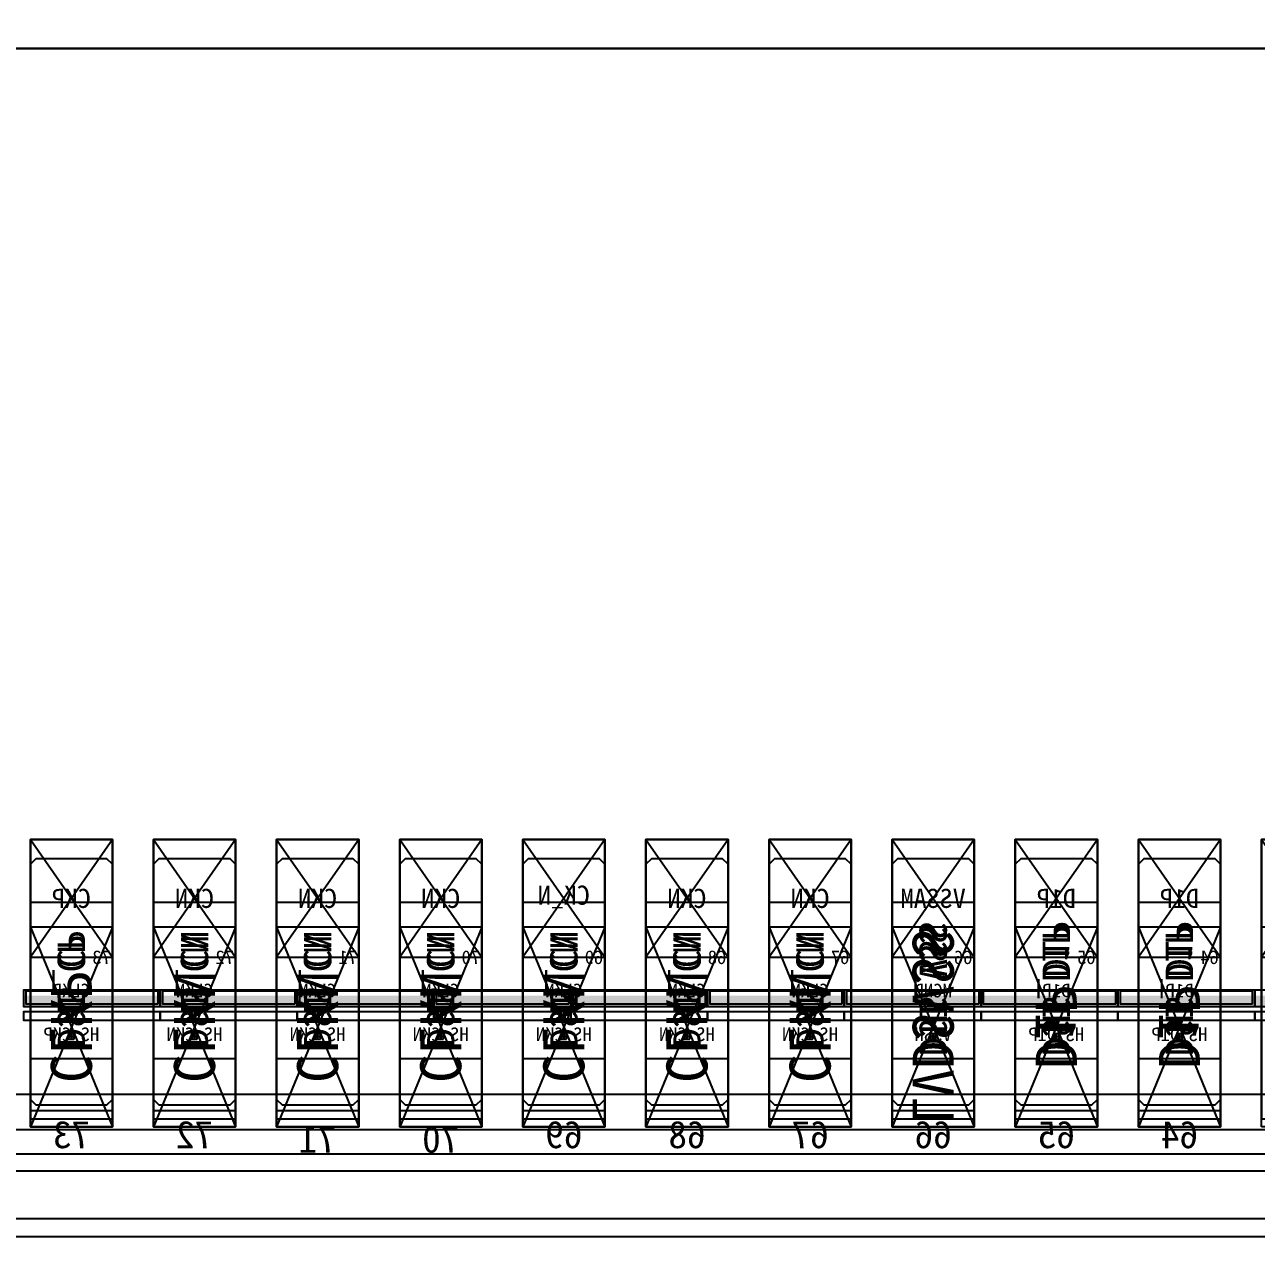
# Model space of a CAD drawing. Header units: millimetres. Extents: x 427 to 2444, y 137 to 817.
# Drawn here: x 1146.0472 to 1146.4974, y 300.7749 to 301.2176 of the extents above; entities that cross this region are included whole.
import ezdxf
from ezdxf.enums import TextEntityAlignment as Align

# ---------------------------------------------------------------- set-up
doc = ezdxf.new("R2010")
doc.units = ezdxf.units.MM
for name, color, linetype in [('L0', 211, 'Continuous'), ('L102', 91, 'Continuous'), ('L114', 213, 'Continuous'), ('L240', 60, 'Continuous'), ('L241', 200, 'Continuous'), ('L242', 51, 'Continuous'), ('L245', 53, 'Continuous'), ('L246', 93, 'Continuous'), ('L59', 140, 'Continuous'), ('L63', 4, 'Continuous'), ('L98', 150, 'Continuous')]:
    doc.layers.add(name, color=color, linetype=linetype)
doc.styles.add('txt', font='simhei.ttf')

# ---------------------------------------------------------------- blocks, each defined once
blk = doc.blocks.new('HX8394_F_PAD')
at = {"layer": 'L0'}
blk.add_lwpolyline([(-13.86, -0.4025), (-13.86, 0.4025), (13.86, 0.4025), (13.86, -0.4025), (-13.86, -0.4025)], close=True, dxfattribs=at)
at = {"layer": 'L241'}
blk.add_lwpolyline([(-13.9, -0.435), (-13.9, 0.435), (13.9, 0.435), (13.9, -0.435), (-13.9, -0.435)], close=True, dxfattribs=at)
at = {"layer": 'L242'}
for points in [[(-10.8355, -0.3935), (-10.8375, -0.3915), (-10.8375, -0.3055), (-10.8355, -0.3035), (-10.8095, -0.3035), (-10.8075, -0.3055), (-10.8075, -0.3915), (-10.8095, -0.3935), (-10.8355, -0.3935)], [(-10.7905, -0.3935), (-10.7925, -0.3915), (-10.7925, -0.3055), (-10.7905, -0.3035), (-10.7645, -0.3035), (-10.7625, -0.3055), (-10.7625, -0.3915), (-10.7645, -0.3935), (-10.7905, -0.3935)], [(-10.7455, -0.3935), (-10.7475, -0.3915), (-10.7475, -0.3055), (-10.7455, -0.3035), (-10.7195, -0.3035), (-10.7175, -0.3055), (-10.7175, -0.3915), (-10.7195, -0.3935), (-10.7455, -0.3935)], [(-10.7005, -0.3935), (-10.7025, -0.3915), (-10.7025, -0.3055), (-10.7005, -0.3035), (-10.6745, -0.3035), (-10.6725, -0.3055), (-10.6725, -0.3915), (-10.6745, -0.3935), (-10.7005, -0.3935)], [(-10.6555, -0.3935), (-10.6575, -0.3915), (-10.6575, -0.3055), (-10.6555, -0.3035), (-10.6295, -0.3035), (-10.6275, -0.3055), (-10.6275, -0.3915), (-10.6295, -0.3935), (-10.6555, -0.3935)], [(-10.6105, -0.3935), (-10.6125, -0.3915), (-10.6125, -0.3055), (-10.6105, -0.3035), (-10.5845, -0.3035), (-10.5825, -0.3055), (-10.5825, -0.3915), (-10.5845, -0.3935), (-10.6105, -0.3935)], [(-10.5655, -0.3935), (-10.5675, -0.3915), (-10.5675, -0.3055), (-10.5655, -0.3035), (-10.5395, -0.3035), (-10.5375, -0.3055), (-10.5375, -0.3915), (-10.5395, -0.3935), (-10.5655, -0.3935)], [(-10.5205, -0.3935), (-10.5225, -0.3915), (-10.5225, -0.3055), (-10.5205, -0.3035), (-10.4945, -0.3035), (-10.4925, -0.3055), (-10.4925, -0.3915), (-10.4945, -0.3935), (-10.5205, -0.3935)], [(-10.4755, -0.3935), (-10.4775, -0.3915), (-10.4775, -0.3055), (-10.4755, -0.3035), (-10.4495, -0.3035), (-10.4475, -0.3055), (-10.4475, -0.3915), (-10.4495, -0.3935), (-10.4755, -0.3935)], [(-10.4305, -0.3935), (-10.4325, -0.3915), (-10.4325, -0.3055), (-10.4305, -0.3035), (-10.4045, -0.3035), (-10.4025, -0.3055), (-10.4025, -0.3915), (-10.4045, -0.3935), (-10.4305, -0.3935)]]:
    blk.add_lwpolyline(points, close=True, dxfattribs=at)
at = {"layer": 'L240', "style": 'txt'}
for s, p in [('HS_D1P', (-10.8225, -0.346834)), ('HS_D1P', (-10.7775, -0.346834)), ('HS_VSS', (-10.7325, -0.346834)), ('HS_CN', (-10.6875, -0.346834)), ('HS_CN', (-10.6425, -0.346834)), ('HS_CN', (-10.5975, -0.346834)), ('HS_CN', (-10.5525, -0.346834)), ('HS_CN', (-10.5075, -0.346834)), ('HS_CN', (-10.4625, -0.346834)), ('HS_CP', (-10.4175, -0.346834))]:
    blk.add_text(s, height=0.01, rotation=90, dxfattribs=at).set_placement(p, align=Align.MIDDLE_CENTER)
blk = doc.blocks.new('NTBUMP_73X30')
at = {"color": 5, "linetype": 'Continuous'}
blk.add_lwpolyline([(-0.015, 0.04), (0.015, -0.033), (0.015, 0.04), (-0.015, -0.033)], dxfattribs=at)
at = {"layer": 'L242', "color": 5}
blk.add_lwpolyline([(-0.015, -0.033), (-0.015, 0.04), (0.015, 0.04), (0.015, -0.033), (-0.015, -0.033)], close=True, dxfattribs=at)
blk = doc.blocks.new('ILI9881C_AA_NTBUMP_PM_875UM')
at = {"layer": 'L241'}
blk.add_lwpolyline([(-13.92, -0.4375), (-13.92, 0.4375), (13.92, 0.4375), (13.92, -0.4375), (-13.92, -0.4375)], close=True, dxfattribs=at)
for p in [(-10.8225, -0.3645), (-10.7775, -0.3645), (-10.7325, -0.3645), (-10.6875, -0.3645), (-10.6425, -0.3645), (-10.5975, -0.3645), (-10.5525, -0.3645), (-10.5075, -0.3645), (-10.4625, -0.3645), (-10.4175, -0.3645)]:
    blk.add_blockref('NTBUMP_73X30', p)
at = {"layer": 'L246', "style": 'txt'}
for s, p in [('LVDSVSS', (-10.7325, -0.361)), ('CLKN', (-10.6875, -0.361)), ('CLKN', (-10.6425, -0.361)), ('CLKN', (-10.5975, -0.361)), ('CLKN', (-10.5525, -0.361)), ('CLKN', (-10.5075, -0.361)), ('CLKN', (-10.4625, -0.361)), ('CLKP', (-10.4175, -0.361)), ('D1P', (-10.8225, -0.361)), ('D1P', (-10.7775, -0.361))]:
    blk.add_text(s, height=0.015, rotation=90, dxfattribs=at).set_placement(p, align=Align.MIDDLE_CENTER)
for s, p in [('64', (-10.8225, -0.400279)), ('65', (-10.7775, -0.400279)), ('66', (-10.7325, -0.400279)), ('67', (-10.6875, -0.400279)), ('68', (-10.6425, -0.400279)), ('69', (-10.5975, -0.400279)), ('72', (-10.4625, -0.400279)), ('73', (-10.4175, -0.400279)), ('70', (-10.5525, -0.401945)), ('71', (-10.5075, -0.401945))]:
    blk.add_text(s, height=0.01, dxfattribs=at).set_placement(p, align=Align.MIDDLE_CENTER)
blk = doc.blocks.new('INPUT_BUMP')
at = {"layer": 'L102'}
for points in [[(0.014, 0.04), (0.014, 0.041), (0.015, 0.041), (0.015, 0.04), (0.014, 0.04)], [(0.015, 0.04), (0.015, 0.041), (0.016, 0.041), (0.016, 0.04), (0.015, 0.04)], [(0.014, 0.039), (0.014, 0.04), (0.015, 0.04), (0.015, 0.039), (0.014, 0.039)], [(0.015, 0.039), (0.015, 0.04), (0.016, 0.04), (0.016, 0.039), (0.015, 0.039)]]:
    blk.add_lwpolyline(points, close=True, dxfattribs=at)
at = {"layer": 'L242'}
blk.add_lwpolyline([(0, 0.01), (0, 0.08), (0.03, 0.08), (0.03, 0.01), (0, 0.01)], close=True, dxfattribs=at)
blk = doc.blocks.new('JD9365Z_PAD_20170829_Y880')
at = {"layer": 'L241'}
blk.add_lwpolyline([(-13.95, -0.41), (-13.95, 0.41), (13.95, 0.41), (13.95, -0.41), (-13.95, -0.41)], close=True, dxfattribs=at)
at = {"row_count": 1, "column_count": 554, "row_spacing": 0.08, "column_spacing": 0.045}
blk.add_blockref('INPUT_BUMP', (-12.4575, -0.401), dxfattribs=at)
at = {"layer": 'L240', "style": 'txt'}
for s, p in [('HS_D1P', (-10.8225, -0.360167)), ('HS_D1P', (-10.7775, -0.360167)), ('VSSH', (-10.7325, -0.360167)), ('HS_CKN', (-10.6875, -0.360167)), ('HS_CKN', (-10.6425, -0.360167)), ('HS_CKN', (-10.5975, -0.360167)), ('HS_CKN', (-10.5525, -0.360167)), ('HS_CKN', (-10.5075, -0.360167)), ('HS_CKN', (-10.4625, -0.360167)), ('HS_CKP', (-10.4175, -0.360167))]:
    blk.add_text(s, height=0.005, dxfattribs=at).set_placement(p, align=Align.MIDDLE_CENTER)
blk = doc.blocks.new('NV3052C3P_BUMP_ORI_20190911')
at = {"layer": 'L241'}
blk.add_lwpolyline([(-13.8, -0.398), (-13.8, 0.398), (13.8, 0.398), (13.8, -0.398), (-13.8, -0.398)], close=True, dxfattribs=at)
at = {"layer": 'L242'}
for points in [[(-10.8375, -0.385), (-10.8375, -0.337), (-10.8075, -0.337), (-10.8075, -0.385), (-10.8375, -0.385)], [(-10.7925, -0.385), (-10.7925, -0.337), (-10.7625, -0.337), (-10.7625, -0.385), (-10.7925, -0.385)], [(-10.7475, -0.385), (-10.7475, -0.337), (-10.7175, -0.337), (-10.7175, -0.385), (-10.7475, -0.385)], [(-10.7025, -0.385), (-10.7025, -0.337), (-10.6725, -0.337), (-10.6725, -0.385), (-10.7025, -0.385)], [(-10.6575, -0.385), (-10.6575, -0.337), (-10.6275, -0.337), (-10.6275, -0.385), (-10.6575, -0.385)], [(-10.6125, -0.385), (-10.6125, -0.337), (-10.5825, -0.337), (-10.5825, -0.385), (-10.6125, -0.385)], [(-10.5675, -0.385), (-10.5675, -0.337), (-10.5375, -0.337), (-10.5375, -0.385), (-10.5675, -0.385)], [(-10.5225, -0.385), (-10.5225, -0.337), (-10.4925, -0.337), (-10.4925, -0.385), (-10.5225, -0.385)], [(-10.4775, -0.385), (-10.4775, -0.337), (-10.4475, -0.337), (-10.4475, -0.385), (-10.4775, -0.385)], [(-10.4325, -0.385), (-10.4325, -0.337), (-10.4025, -0.337), (-10.4025, -0.385), (-10.4325, -0.385)]]:
    blk.add_lwpolyline(points, close=True, dxfattribs=at)
at = {"layer": 'L245', "style": 'txt'}
for s, p in [('D1P', (-10.822527, -0.360167)), ('D1P', (-10.777527, -0.360167)), ('MGND', (-10.732527, -0.360167)), ('CLKN', (-10.687527, -0.360167)), ('CLKN', (-10.642527, -0.360167)), ('CLKN', (-10.597527, -0.360167)), ('CLKN', (-10.552527, -0.360167)), ('CLKN', (-10.507527, -0.360167)), ('CLKN', (-10.462527, -0.360167)), ('CLKP', (-10.417527, -0.360167))]:
    blk.add_text(s, height=0.005, dxfattribs=at).set_placement(p, align=Align.MIDDLE_CENTER)
blk = doc.blocks.new('BUMP_30_76')
at = {"layer": 'L242'}
blk.add_lwpolyline([(-0.015, -0.0195), (-0.015, 0.0565), (0.015, 0.0565), (0.015, -0.0195), (-0.015, -0.0195)], close=True, dxfattribs=at)
blk = doc.blocks.new('FL11283_A_OTHER')
at = {"layer": 'L102'}
blk.add_lwpolyline([(-13.86, 0), (-13.86, 0.41), (0, 0.41), (0, 0), (-13.86, 0)], close=True, dxfattribs=at)
at = {"layer": 'L241'}
blk.add_lwpolyline([(-13.86, -0.41), (-13.86, 0.41), (13.86, 0.41), (13.86, 0.404), (-13.854, 0.404), (-13.854, -0.404), (13.854, -0.404), (13.854, 0.404), (13.86, 0.404), (13.86, -0.41), (-13.86, -0.41)], close=True, dxfattribs=at)
at = {"layer": 'L59'}
for points in [[(-13.86, -0.41), (-13.86, 0.41), (13.86, 0.41), (13.86, -0.41), (-13.86, -0.41)], [(-13.86, -0.41), (-13.86, 0), (0, 0), (0, -0.41), (-13.86, -0.41)]]:
    blk.add_lwpolyline(points, close=True, dxfattribs=at)
for p in [(-10.8225, -0.3685), (-10.7775, -0.3685), (-10.7325, -0.3685), (-10.6875, -0.3685), (-10.6425, -0.3685), (-10.5975, -0.3685), (-10.5525, -0.3685), (-10.5075, -0.3685), (-10.4625, -0.3685), (-10.4175, -0.3685)]:
    blk.add_blockref('BUMP_30_76', p)
at = {"layer": 'L102', "style": 'txt'}
for s, p in [('DSI_D1P', (-10.8225, -0.344334)), ('DSI_D1P', (-10.7775, -0.344334)), ('DSI_VSS', (-10.7325, -0.344334)), ('DSI_CN', (-10.6875, -0.344334)), ('DSI_CN', (-10.6425, -0.344334)), ('DSI_CN', (-10.5975, -0.344334)), ('DSI_CN', (-10.5525, -0.344334)), ('DSI_CN', (-10.5075, -0.344334)), ('DSI_CN', (-10.4625, -0.344334)), ('DSI_CP', (-10.4175, -0.344334))]:
    blk.add_text(s, height=0.01, rotation=90, dxfattribs=at).set_placement(p, align=Align.MIDDLE_CENTER)
blk = doc.blocks.new('GC9702_ANALOG_PAD_BUMP')
at = {"color": 5, "linetype": 'Continuous'}
blk.add_lwpolyline([(-0.015, 0.0215), (0.015, -0.0215), (0.015, 0.0215), (-0.015, -0.0215)], dxfattribs=at)
at = {"layer": 'L242', "color": 5}
blk.add_lwpolyline([(-0.015, -0.0215), (-0.015, 0.0215), (0.015, 0.0215), (0.015, -0.0215), (-0.015, -0.0215)], close=True, dxfattribs=at)
blk = doc.blocks.new('GC9702_BUMP_NOCOMPENSATION')
at = {"layer": 'L114', "const_width": 0.004}
for points in [[(-10.9, -0.378), (-10.85, -0.378)], [(-10.9, -0.378), (-10.85, -0.378)], [(-10.9, -0.378), (-10.85, -0.378)], [(-10.9, -0.378), (-10.85, -0.378)], [(-10.85, -0.378), (-10.8, -0.378)], [(-10.85, -0.378), (-10.8, -0.378)], [(-10.85, -0.378), (-10.8, -0.378)], [(-10.85, -0.378), (-10.8, -0.378)], [(-10.8, -0.378), (-10.75, -0.378)], [(-10.8, -0.378), (-10.75, -0.378)], [(-10.8, -0.378), (-10.75, -0.378)], [(-10.8, -0.378), (-10.75, -0.378)], [(-10.75, -0.378), (-10.7, -0.378)], [(-10.75, -0.378), (-10.7, -0.378)], [(-10.75, -0.378), (-10.7, -0.378)], [(-10.75, -0.378), (-10.7, -0.378)], [(-10.7, -0.378), (-10.65, -0.378)], [(-10.7, -0.378), (-10.65, -0.378)], [(-10.7, -0.378), (-10.65, -0.378)], [(-10.7, -0.378), (-10.65, -0.378)], [(-10.65, -0.378), (-10.6, -0.378)], [(-10.65, -0.378), (-10.6, -0.378)], [(-10.65, -0.378), (-10.6, -0.378)], [(-10.65, -0.378), (-10.6, -0.378)], [(-10.6, -0.378), (-10.55, -0.378)], [(-10.6, -0.378), (-10.55, -0.378)], [(-10.6, -0.378), (-10.55, -0.378)], [(-10.6, -0.378), (-10.55, -0.378)], [(-10.55, -0.378), (-10.5, -0.378)], [(-10.55, -0.378), (-10.5, -0.378)], [(-10.55, -0.378), (-10.5, -0.378)], [(-10.55, -0.378), (-10.5, -0.378)], [(-10.5, -0.378), (-10.45, -0.378)], [(-10.5, -0.378), (-10.45, -0.378)], [(-10.5, -0.378), (-10.45, -0.378)], [(-10.5, -0.378), (-10.45, -0.378)], [(-10.45, -0.378), (-10.4, -0.378)], [(-10.45, -0.378), (-10.4, -0.378)], [(-10.45, -0.378), (-10.4, -0.378)], [(-10.45, -0.378), (-10.4, -0.378)]]:
    blk.add_lwpolyline(points, dxfattribs=at)
at = {"layer": 'L114'}
for points in [[(-10.9, -0.38), (-10.9, -0.374), (-10.85, -0.374), (-10.85, -0.38), (-10.9, -0.38)], [(-10.9, -0.38), (-10.9, -0.374), (-10.85, -0.374), (-10.85, -0.38), (-10.9, -0.38)], [(-10.85, -0.38), (-10.85, -0.374), (-10.8, -0.374), (-10.8, -0.38), (-10.85, -0.38)], [(-10.85, -0.38), (-10.85, -0.374), (-10.8, -0.374), (-10.8, -0.38), (-10.85, -0.38)], [(-10.84926, -0.379), (-10.84926, -0.37443), (-10.80082, -0.37443), (-10.80082, -0.379), (-10.84926, -0.379)], [(-10.84926, -0.379), (-10.84926, -0.37443), (-10.80082, -0.37443), (-10.80082, -0.379), (-10.84926, -0.379)], [(-10.8, -0.38), (-10.8, -0.374), (-10.75, -0.374), (-10.75, -0.38), (-10.8, -0.38)], [(-10.8, -0.38), (-10.8, -0.374), (-10.75, -0.374), (-10.75, -0.38), (-10.8, -0.38)], [(-10.79926, -0.379), (-10.79926, -0.37443), (-10.75082, -0.37443), (-10.75082, -0.379), (-10.79926, -0.379)], [(-10.79926, -0.379), (-10.79926, -0.37443), (-10.75082, -0.37443), (-10.75082, -0.379), (-10.79926, -0.379)], [(-10.75, -0.38), (-10.75, -0.374), (-10.7, -0.374), (-10.7, -0.38), (-10.75, -0.38)], [(-10.75, -0.38), (-10.75, -0.374), (-10.7, -0.374), (-10.7, -0.38), (-10.75, -0.38)], [(-10.74926, -0.379), (-10.74926, -0.37443), (-10.70082, -0.37443), (-10.70082, -0.379), (-10.74926, -0.379)], [(-10.74926, -0.379), (-10.74926, -0.37443), (-10.70082, -0.37443), (-10.70082, -0.379), (-10.74926, -0.379)], [(-10.7, -0.38), (-10.7, -0.374), (-10.65, -0.374), (-10.65, -0.38), (-10.7, -0.38)], [(-10.7, -0.38), (-10.7, -0.374), (-10.65, -0.374), (-10.65, -0.38), (-10.7, -0.38)], [(-10.69926, -0.379), (-10.69926, -0.37443), (-10.65082, -0.37443), (-10.65082, -0.379), (-10.69926, -0.379)], [(-10.69926, -0.379), (-10.69926, -0.37443), (-10.65082, -0.37443), (-10.65082, -0.379), (-10.69926, -0.379)], [(-10.65, -0.38), (-10.65, -0.374), (-10.6, -0.374), (-10.6, -0.38), (-10.65, -0.38)], [(-10.65, -0.38), (-10.65, -0.374), (-10.6, -0.374), (-10.6, -0.38), (-10.65, -0.38)], [(-10.64926, -0.379), (-10.64926, -0.37443), (-10.60082, -0.37443), (-10.60082, -0.379), (-10.64926, -0.379)], [(-10.64926, -0.379), (-10.64926, -0.37443), (-10.60082, -0.37443), (-10.60082, -0.379), (-10.64926, -0.379)], [(-10.6, -0.38), (-10.6, -0.374), (-10.55, -0.374), (-10.55, -0.38), (-10.6, -0.38)], [(-10.6, -0.38), (-10.6, -0.374), (-10.55, -0.374), (-10.55, -0.38), (-10.6, -0.38)], [(-10.59926, -0.379), (-10.59926, -0.37443), (-10.55082, -0.37443), (-10.55082, -0.379), (-10.59926, -0.379)], [(-10.59926, -0.379), (-10.59926, -0.37443), (-10.55082, -0.37443), (-10.55082, -0.379), (-10.59926, -0.379)], [(-10.55, -0.38), (-10.55, -0.374), (-10.5, -0.374), (-10.5, -0.38), (-10.55, -0.38)], [(-10.55, -0.38), (-10.55, -0.374), (-10.5, -0.374), (-10.5, -0.38), (-10.55, -0.38)], [(-10.54926, -0.379), (-10.54926, -0.37443), (-10.50082, -0.37443), (-10.50082, -0.379), (-10.54926, -0.379)], [(-10.54926, -0.379), (-10.54926, -0.37443), (-10.50082, -0.37443), (-10.50082, -0.379), (-10.54926, -0.379)], [(-10.5, -0.38), (-10.5, -0.374), (-10.45, -0.374), (-10.45, -0.38), (-10.5, -0.38)], [(-10.5, -0.38), (-10.5, -0.374), (-10.45, -0.374), (-10.45, -0.38), (-10.5, -0.38)], [(-10.49926, -0.379), (-10.49926, -0.37443), (-10.45082, -0.37443), (-10.45082, -0.379), (-10.49926, -0.379)], [(-10.49926, -0.379), (-10.49926, -0.37443), (-10.45082, -0.37443), (-10.45082, -0.379), (-10.49926, -0.379)], [(-10.45, -0.38), (-10.45, -0.374), (-10.4, -0.374), (-10.4, -0.38), (-10.45, -0.38)], [(-10.45, -0.38), (-10.45, -0.374), (-10.4, -0.374), (-10.4, -0.38), (-10.45, -0.38)], [(-10.44926, -0.379), (-10.44926, -0.37443), (-10.40082, -0.37443), (-10.40082, -0.379), (-10.44926, -0.379)], [(-10.44926, -0.379), (-10.44926, -0.37443), (-10.40082, -0.37443), (-10.40082, -0.379), (-10.44926, -0.379)]]:
    blk.add_lwpolyline(points, close=True, dxfattribs=at)
at = {"layer": 'L241'}
for points in [[(-10.9, -0.385), (-10.9, -0.382), (-10.85, -0.382), (-10.85, -0.385), (-10.9, -0.385)], [(-10.9, -0.385), (-10.9, -0.382), (-10.85, -0.382), (-10.85, -0.385), (-10.9, -0.385)], [(-10.85, -0.385), (-10.85, -0.382), (-10.8, -0.382), (-10.8, -0.385), (-10.85, -0.385)], [(-10.85, -0.385), (-10.85, -0.382), (-10.8, -0.382), (-10.8, -0.385), (-10.85, -0.385)], [(-10.8, -0.385), (-10.8, -0.382), (-10.75, -0.382), (-10.75, -0.385), (-10.8, -0.385)], [(-10.8, -0.385), (-10.8, -0.382), (-10.75, -0.382), (-10.75, -0.385), (-10.8, -0.385)], [(-10.75, -0.385), (-10.75, -0.382), (-10.7, -0.382), (-10.7, -0.385), (-10.75, -0.385)], [(-10.75, -0.385), (-10.75, -0.382), (-10.7, -0.382), (-10.7, -0.385), (-10.75, -0.385)], [(-10.7, -0.385), (-10.7, -0.382), (-10.65, -0.382), (-10.65, -0.385), (-10.7, -0.385)], [(-10.7, -0.385), (-10.7, -0.382), (-10.65, -0.382), (-10.65, -0.385), (-10.7, -0.385)], [(-10.65, -0.385), (-10.65, -0.382), (-10.6, -0.382), (-10.6, -0.385), (-10.65, -0.385)], [(-10.65, -0.385), (-10.65, -0.382), (-10.6, -0.382), (-10.6, -0.385), (-10.65, -0.385)], [(-10.6, -0.385), (-10.6, -0.382), (-10.55, -0.382), (-10.55, -0.385), (-10.6, -0.385)], [(-10.6, -0.385), (-10.6, -0.382), (-10.55, -0.382), (-10.55, -0.385), (-10.6, -0.385)], [(-10.55, -0.385), (-10.55, -0.382), (-10.5, -0.382), (-10.5, -0.385), (-10.55, -0.385)], [(-10.55, -0.385), (-10.55, -0.382), (-10.5, -0.382), (-10.5, -0.385), (-10.55, -0.385)], [(-10.5, -0.385), (-10.5, -0.382), (-10.45, -0.382), (-10.45, -0.385), (-10.5, -0.385)], [(-10.5, -0.385), (-10.5, -0.382), (-10.45, -0.382), (-10.45, -0.385), (-10.5, -0.385)], [(-10.45, -0.385), (-10.45, -0.382), (-10.4, -0.382), (-10.4, -0.385), (-10.45, -0.385)], [(-10.45, -0.385), (-10.45, -0.382), (-10.4, -0.382), (-10.4, -0.385), (-10.45, -0.385)]]:
    blk.add_lwpolyline(points, close=True, dxfattribs=at)
at = {"row_count": 1, "column_count": 554, "row_spacing": 0.043, "column_spacing": 0.045}
blk.add_blockref('GC9702_ANALOG_PAD_BUMP', (-12.4425, -0.3405), dxfattribs=at)
at = {"layer": 'L114', "style": 'txt'}
for s, p in [('64', (-10.8335, -0.362)), ('65', (-10.7885, -0.362)), ('66', (-10.7435, -0.362)), ('67', (-10.6985, -0.362)), ('68', (-10.6535, -0.362)), ('69', (-10.6085, -0.362)), ('70', (-10.5635, -0.362)), ('71', (-10.5185, -0.362)), ('72', (-10.4735, -0.362)), ('73', (-10.4285, -0.362))]:
    blk.add_text(s, height=0.005, dxfattribs=at).set_placement(p, align=Align.MIDDLE_CENTER)
at = {"layer": 'L98', "style": 'txt'}
for s, p in [('D1P', (-10.8225, -0.3405)), ('D1P', (-10.7775, -0.3405)), ('VSSAM', (-10.7325, -0.3405)), ('CKN', (-10.6875, -0.3405)), ('CKN', (-10.6425, -0.3405)), ('CK_N', (-10.5975, -0.33933)), ('CKN', (-10.5525, -0.3405)), ('CKN', (-10.5075, -0.3405)), ('CKN', (-10.4625, -0.3405)), ('CKP', (-10.4175, -0.3405))]:
    blk.add_text(s, height=0.007, dxfattribs=at).set_placement(p, align=Align.MIDDLE_CENTER)
blk = doc.blocks.new('IC_GDS_ALL')
for name, p in [('ILI9881C_AA_NTBUMP_PM_875UM', (0, 0)), ('HX8394_F_PAD', (0, 0.004)), ('GC9702_BUMP_NOCOMPENSATION', (0, 0.0265)), ('NV3052C3P_BUMP_ORI_20190911', (0, 0.0125)), ('JD9365Z_PAD_20170829_Y880', (0, -0.0035)), ('FL11283_A_OTHER', (0, -0.0035))]:
    blk.add_blockref(name, p)
blk = doc.blocks.new('INPUT_PAD')
at = {"layer": 'L63'}
blk.add_lwpolyline([(0.01, -0.043), (0.01, 0.062), (0.04, 0.062), (0.04, -0.043), (0.01, -0.043)], close=True, dxfattribs=at)
blk = doc.blocks.new('IC_PAD_ALL')
at = {"row_count": 1, "column_count": 554, "row_spacing": 0.109, "column_spacing": 0.045}
blk.add_blockref('INPUT_PAD', (1.18, 0), dxfattribs=at)
blk = doc.blocks.new('IC_ALL')
at = {"yscale": -1, "rotation": 180}
blk.add_blockref('IC_GDS_ALL', (14, 0.4375), dxfattribs=at)
blk.add_blockref('IC_PAD_ALL', (0.3525, 0.083))
blk = doc.blocks.new('IC_FPC_OLB_ALL')
blk.add_blockref('IC_ALL', (1.188, 1.0245))

msp = doc.modelspace()

# ---------------------------------------------------------------- block references
msp.add_blockref('IC_FPC_OLB_ALL', (1120.45883, 299.75037))

doc.saveas('drawing.dxf')
